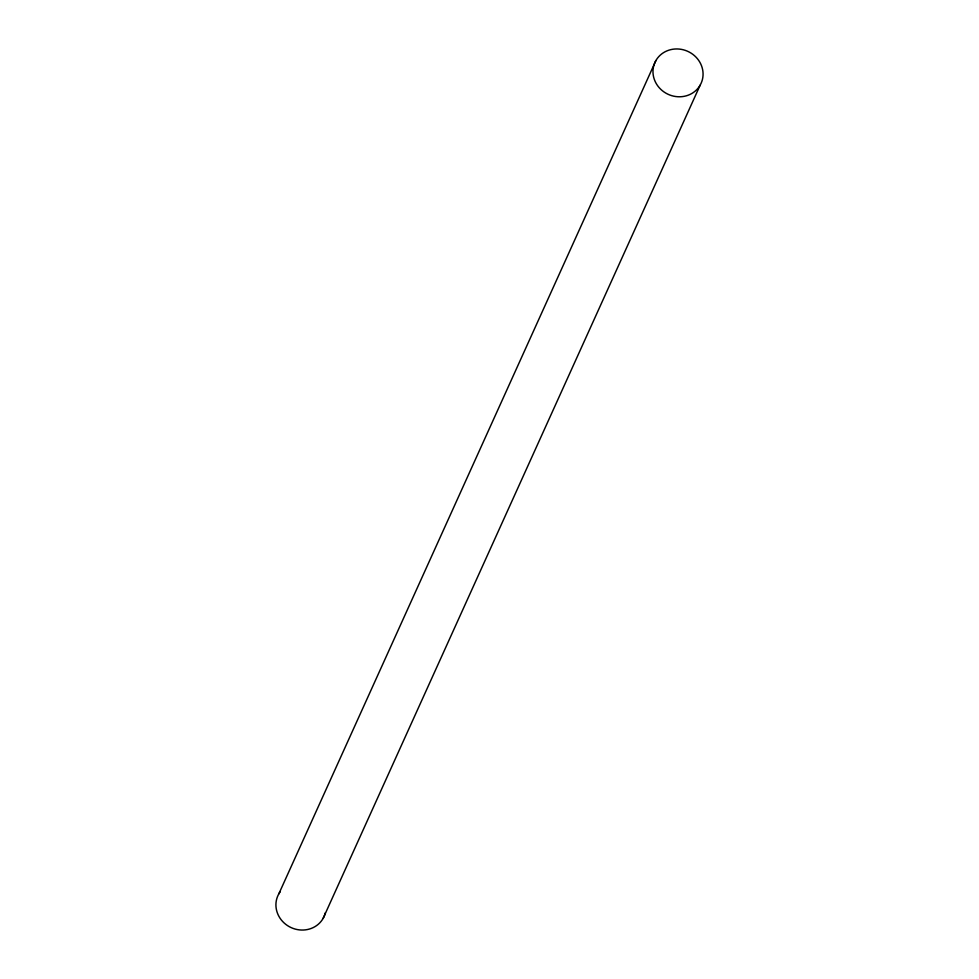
<?xml version="1.0" encoding="UTF-8"?>
<svg xmlns="http://www.w3.org/2000/svg" width="979" height="979" viewBox="0 0 979 979"><rect width="100%" height="100%" fill="white"/><g stroke="black" fill="none" stroke-linecap="round" stroke-linejoin="round"><path stroke-width="1.47" d="M278.831 893.864L655.881 60.6M323.119 918.4L700.169 85.136A25.332 23.618 24.3 0 0 677.089 48.95A25.332 23.618 24.3 0 0 656.811 84.512A25.332 23.618 24.3 0 0 700.169 85.136M325.395 912.673A25.332 23.618 24.3 0 1 291.044 927.566A25.332 23.618 24.3 0 1 280.165 891.783"/></g></svg>
